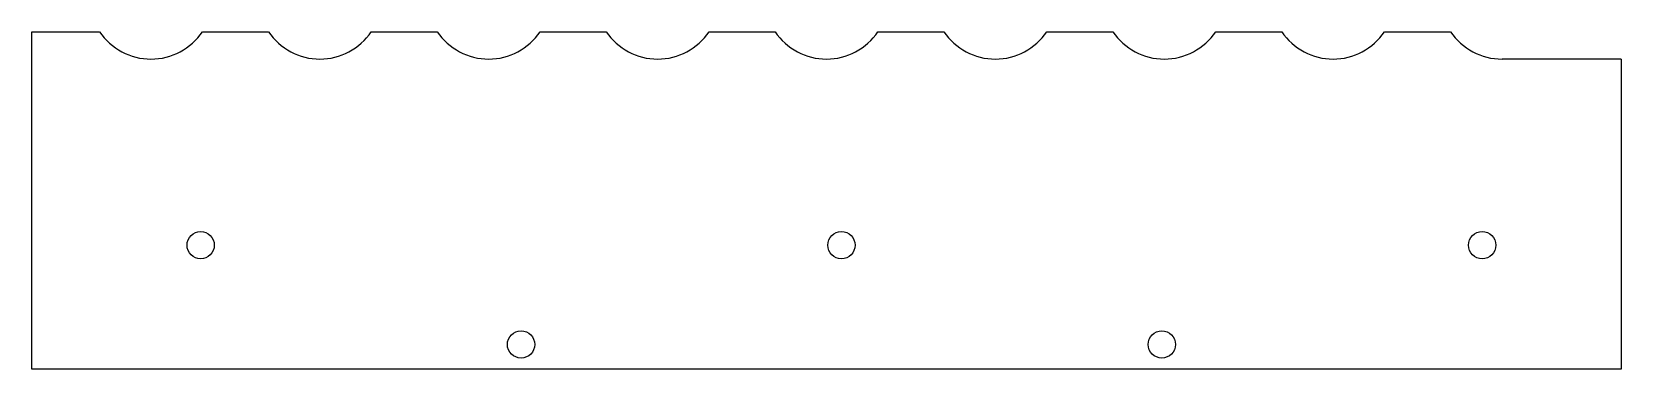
# Model space of a CAD drawing. Header units: millimetres. Extents: x -160 to 160, y -10 to 58.
import ezdxf

# ---------------------------------------------------------------- set-up
doc = ezdxf.new("R2010")
doc.units = ezdxf.units.MM
doc.layers.add('Sketch', color=7, linetype='CONTINUOUS')

msp = doc.modelspace()

# ---------------------------------------------------------------- linework, layer by layer
at = {"layer": 'Sketch'}
for p, q in [((-160, -10), (-160, 58)), ((-160, 58), (-146.356, 58)), ((-125.644, 58), (-112.356, 58)), ((-91.6438, 58), (-78.3562, 58)), ((-57.6438, 58), (-44.3562, 58)), ((-23.6438, 58), (-10.3562, 58)), ((10.3562, 58), (23.6438, 58)), ((44.3562, 58), (57.6438, 58)), ((78.3562, 58), (91.6438, 58)), ((112.356, 58), (125.644, 58)), ((160, 52.5), (136, 52.5)), ((160, 52.5), (160, -10)), ((160, -10), (-160, -10))]:
    msp.add_line(p, q, dxfattribs=at)
for centre in [(-126, 15), (3, 15), (132, 15), (-61.5, -5), (67.5, -5)]:
    msp.add_circle(centre, 2.75, dxfattribs=at)
for centre, end in [((-136, 65), -34.0558), ((-102, 65), -34.0558), ((-68, 65), -34.0558), ((-34, 65), -34.0558), ((0, 65), -34.0558), ((34, 65), -34.0558), ((68, 65), -34.0558), ((102, 65), -34.0558), ((136, 65), -90)]:
    msp.add_arc(centre, 12.5, -145.944, end, dxfattribs=at)

doc.saveas('drawing.dxf')
